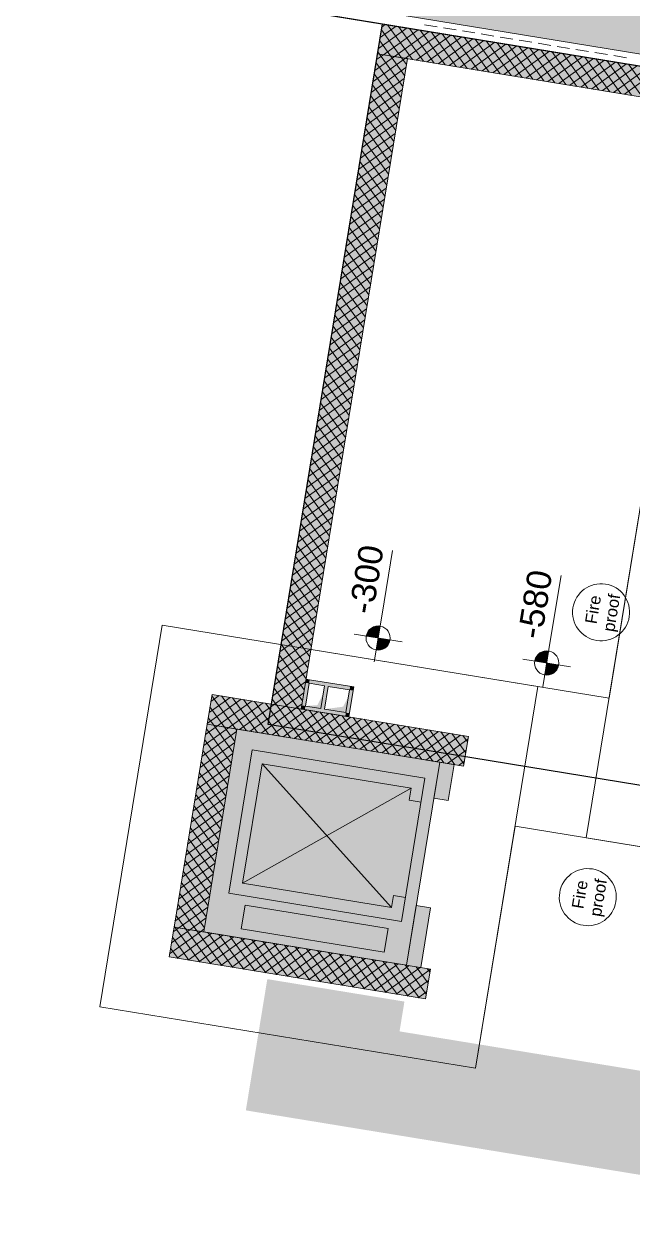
# Model space of a CAD drawing. Header units: metres. Extents: x 7511340 to 7511486, y 4692164 to 4692372.
# Drawn here: x 7511407.56 to 7511412.6, y 4692206.12 to 4692215.96 of the extents above; entities that cross this region are included whole.
import ezdxf

# ---------------------------------------------------------------- set-up
doc = ezdxf.new("R2010")
doc.units = ezdxf.units.M
for name, color, linetype in [('bodrumi', 5, 'Continuous'), ('e0', 4, 'Continuous'), ('PDF_Drawing & Figure', 5, 'Continuous')]:
    doc.layers.add(name, color=color, linetype=linetype)
for name, color, linetype, true_color in [('PDF_2D Drafting - General', 7, 'Continuous', 0x999999), ('PDF_A - Dimensionimi', 7, 'Continuous', 0x999999), ('PDF_A - Fill Zone', 7, 'Continuous', 0xcccccc), ('PDF_A - Muret', 7, 'Continuous', 0xaaaaaa), ('PDF_A - Ndertesa 1 - Kanalet e ventilimit', 7, 'Continuous', 0x7f7f7f), ('PDF_A - Shtyllat', 7, 'Continuous', 0x999999)]:
    doc.layers.add(name, color=color, linetype=linetype, true_color=true_color)
doc.layers.add('trapazani', color=211, linetype='Continuous', lineweight=13)
doc.layers.add('urbanizem', color=1, linetype='Continuous', lineweight=0)
doc.styles.add('PDF Arial', font='arial.ttf')

msp = doc.modelspace()

# ---------------------------------------------------------------- hatches: boundary and pattern name
at = {"layer": 'PDF_A - Dimensionimi', "transparency": 33554559}
for points in [[(7511410.4977, 4692210.8818), (7511410.399, 4692210.898), (7511410.4127, 4692210.9345), (7511410.4393, 4692210.9631), (7511410.4749, 4692210.9792), (7511410.5139, 4692210.9806)], [(7511410.4977, 4692210.8818), (7511410.5964, 4692210.8657), (7511410.5827, 4692210.8292), (7511410.5561, 4692210.8007), (7511410.5205, 4692210.7845), (7511410.4816, 4692210.7832)], [(7511411.8929, 4692210.6754), (7511411.7943, 4692210.6915), (7511411.808, 4692210.728), (7511411.8346, 4692210.7566), (7511411.87, 4692210.7728), (7511411.9091, 4692210.7741)], [(7511411.8929, 4692210.6754), (7511411.9917, 4692210.6592), (7511411.978, 4692210.6227), (7511411.9513, 4692210.5942), (7511411.9158, 4692210.578), (7511411.8768, 4692210.5767)]]:
    msp.add_hatch(color=256, dxfattribs=at).paths.add_polyline_path(points)
at = {"layer": 'PDF_A - Fill Zone', "true_color": 0xffffff, "transparency": 33554559}
for points in [[(7511399.7422, 4692217.826), (7511399.495, 4692217.8664), (7511399.7692, 4692219.5442), (7511427.2597, 4692215.0511), (7511426.9855, 4692213.3732)], [(7511409.4027, 4692206.9753), (7511409.5802, 4692208.0608), (7511410.7151, 4692207.8753), (7511410.6748, 4692207.6287), (7511414.5908, 4692206.9887), (7511414.6423, 4692206.9803), (7511414.5052, 4692206.1413)]]:
    msp.add_hatch(color=7, dxfattribs=at).paths.add_polyline_path(points)

# ---------------------------------------------------------------- linework, layer by layer
at = {"layer": 'bodrumi', "flags": 128}
msp.add_lwpolyline([(7511422.0334, 4692183.0742), (7511426.9694, 4692213.2745), (7511399.4788, 4692217.7676), (7511396.5659, 4692188.662, 0.396098), (7511397.8166, 4692187.0322)], format="xyb", close=True, dxfattribs=at)
msp.add_lwpolyline([(7511414.9654, 4692209.2883), (7511409.5866, 4692210.1677), (7511410.5334, 4692215.9609), (7511413.9877, 4692215.3963), (7511413.565, 4692212.8105), (7511415.4896, 4692212.4959), (7511414.9657, 4692209.2905)], dxfattribs=at)
at = {"layer": 'e0', "linetype": 'Continuous', "lineweight": 20, "elevation": 611.955, "flags": 128}
msp.add_lwpolyline([(7511412.409, 4692210.385), (7511412.9058, 4692213.4247), (7511416.0639, 4692212.9085), (7511415.3783, 4692208.7142), (7511411.6303, 4692209.3268), (7511411.3028, 4692207.3233), (7511408.1941, 4692207.8314), (7511408.7102, 4692210.9895)], close=True, dxfattribs=at)
at = {"layer": 'PDF_2D Drafting - General', "color": 8, "lineweight": 9, "true_color": 0x7f7f7f}
for points in [[(7511426.9694, 4692213.2745), (7511399.4788, 4692217.7676)], [(7511409.3291, 4692210.1285), (7511409.0548, 4692208.4507)], [(7511411.0069, 4692209.8543), (7511409.3291, 4692210.1285)], [(7511410.7327, 4692208.1764), (7511411.0069, 4692209.8543)], [(7511409.3958, 4692208.6736), (7511409.3635, 4692208.4763)], [(7511410.58, 4692208.4801), (7511409.3958, 4692208.6736)], [(7511409.3635, 4692208.4763), (7511410.5478, 4692208.2827)], [(7511410.5478, 4692208.2827), (7511410.58, 4692208.4801)], [(7511409.0548, 4692208.4507), (7511410.7327, 4692208.1764)]]:
    msp.add_lwpolyline(points, dxfattribs=at)
at = {"layer": 'PDF_2D Drafting - General', "lineweight": 5}
for points in [[(7511409.4542, 4692209.956), (7511409.2607, 4692208.7717)], [(7511410.8853, 4692209.7221), (7511409.4542, 4692209.956)], [(7511409.3754, 4692208.8543), (7511409.5367, 4692209.8412)], [(7511410.6091, 4692208.6526), (7511409.5367, 4692209.8412)], [(7511409.5367, 4692209.8412), (7511410.7704, 4692209.6395)], [(7511410.6917, 4692208.5378), (7511410.8853, 4692209.7221)], [(7511410.7704, 4692209.6395), (7511409.3754, 4692208.8543)], [(7511410.7704, 4692209.6395), (7511410.7543, 4692209.5409)], [(7511410.7543, 4692209.5409), (7511410.853, 4692209.5248)], [(7511409.2607, 4692208.7717), (7511410.6917, 4692208.5378)], [(7511410.6091, 4692208.6526), (7511409.3754, 4692208.8543)], [(7511410.6253, 4692208.7514), (7511410.6091, 4692208.6526)], [(7511410.6253, 4692208.7514), (7511410.724, 4692208.7352)]]:
    msp.add_lwpolyline(points, dxfattribs=at)
at = {"layer": 'PDF_2D Drafting - General', "color": 11, "lineweight": 5, "true_color": 0xfd8379}
for centre, major_axis, ratio in [((7511412.3428, 4692211.0951), (-0.2332, 0.0359), 0.999757), ((7511412.2328, 4692208.7388), (0.0382, 0.2329), 0.999824)]:
    msp.add_ellipse(centre, major_axis=major_axis, ratio=ratio, dxfattribs=at)
at = {"layer": 'PDF_2D Drafting - General', "color": 7, "true_color": 0xffffff, "transparency": 33554559}
msp.add_solid([(7511409.3291, 4692210.1285), (7511409.0548, 4692208.4507), (7511411.0069, 4692209.8543), (7511410.7327, 4692208.1764)], dxfattribs=at)
at = {"layer": 'PDF_2D Drafting - General', "color": 254, "true_color": 0xe6e6e6, "transparency": 33554559}
msp.add_solid([(7511410.58, 4692208.4801), (7511410.5478, 4692208.2827), (7511409.3958, 4692208.6736), (7511409.3635, 4692208.4763)], dxfattribs=at)
at = {"layer": 'PDF_A - Dimensionimi', "lineweight": 5}
for points in [[(7511410.53, 4692211.0793), (7511410.616, 4692211.6057)], [(7511411.9252, 4692210.8727), (7511412.0112, 4692211.3993)], [(7511410.4655, 4692210.6845), (7511410.53, 4692211.0793)], [(7511410.6951, 4692210.8496), (7511410.3003, 4692210.9141)], [(7511411.8607, 4692210.478), (7511411.9252, 4692210.8727)], [(7511412.0903, 4692210.6431), (7511411.6956, 4692210.7076)]]:
    msp.add_lwpolyline(points, dxfattribs=at)
for centre in [(7511410.4977, 4692210.8818), (7511411.8929, 4692210.6754)]:
    msp.add_circle(centre, 0.1, dxfattribs=at)
at = {"layer": 'PDF_A - Fill Zone', "color": 253, "true_color": 0xb5b5b5, "transparency": 33554559}
for points in [[(7511410.0457, 4692210.4269), (7511410.0248, 4692210.2986), (7511409.9952, 4692210.327), (7511409.8964, 4692210.3196)], [(7511410.2545, 4692210.4029), (7511410.232, 4692210.2647), (7511410.2073, 4692210.3141), (7511410.0543, 4692210.2937)]]:
    msp.add_solid(points, dxfattribs=at)
at = {"layer": 'PDF_A - Muret', "color": 8, "lineweight": 18, "true_color": 0x7f7f7f}
for points in [[(7511411.0069, 4692209.8543), (7511410.9585, 4692209.5582)], [(7511411.1254, 4692209.8348), (7511411.0069, 4692209.8543)], [(7511411.0769, 4692209.5388), (7511411.1254, 4692209.8348)], [(7511410.9585, 4692209.5582), (7511411.0769, 4692209.5388)], [(7511410.8133, 4692208.6699), (7511410.7327, 4692208.1764)], [(7511410.9317, 4692208.6505), (7511410.8133, 4692208.6699)], [(7511410.8511, 4692208.1571), (7511410.9317, 4692208.6505)]]:
    msp.add_lwpolyline(points, dxfattribs=at)
at = {"layer": 'PDF_A - Muret', "color": 254, "true_color": 0xcccccc, "transparency": 33554559}
for points in [[(7511411.0069, 4692209.8543), (7511411.1254, 4692209.8348), (7511410.9585, 4692209.5582), (7511411.0769, 4692209.5388)], [(7511410.7327, 4692208.1764), (7511410.8133, 4692208.6699), (7511410.8511, 4692208.1571), (7511410.9317, 4692208.6505)]]:
    msp.add_solid(points, dxfattribs=at)
at = {"layer": 'PDF_A - Ndertesa 1 - Kanalet e ventilimit', "lineweight": 18}
for points in [[(7511409.901, 4692210.5417), (7511409.9307, 4692210.5369)], [(7511409.8952, 4692210.3197), (7511409.9258, 4692210.5073)], [(7511409.9258, 4692210.5073), (7511410.0541, 4692210.4863)], [(7511410.2959, 4692210.4772), (7511409.9307, 4692210.5369)], [(7511410.0541, 4692210.4863), (7511410.0234, 4692210.2988)], [(7511410.0531, 4692210.2939), (7511410.0837, 4692210.4815)], [(7511410.0837, 4692210.4815), (7511410.2614, 4692210.4524)], [(7511410.2614, 4692210.4524), (7511410.2307, 4692210.2649)], [(7511410.2555, 4692210.2304), (7511410.291, 4692210.4476)], [(7511410.2959, 4692210.4772), (7511410.291, 4692210.4476)], [(7511409.8607, 4692210.295), (7511409.8903, 4692210.2901)], [(7511409.8903, 4692210.2901), (7511410.2259, 4692210.2353)], [(7511410.0234, 4692210.2988), (7511409.8952, 4692210.3197)], [(7511410.2307, 4692210.2649), (7511410.0531, 4692210.2939)], [(7511410.2555, 4692210.2304), (7511410.2259, 4692210.2353)]]:
    msp.add_lwpolyline(points, dxfattribs=at)
at = {"layer": 'PDF_A - Ndertesa 1 - Kanalet e ventilimit', "color": 254, "true_color": 0xcccccc, "transparency": 33554559}
for points in [[(7511409.8962, 4692210.5121), (7511409.901, 4692210.5417), (7511409.9258, 4692210.5073)], [(7511409.9258, 4692210.5073), (7511409.901, 4692210.5417), (7511409.9307, 4692210.5369)], [(7511409.8962, 4692210.5121), (7511409.9258, 4692210.5073), (7511409.8656, 4692210.3246), (7511409.8952, 4692210.3197)], [(7511410.2662, 4692210.4821), (7511410.2614, 4692210.4524), (7511409.9307, 4692210.5369), (7511409.9258, 4692210.5073)], [(7511410.0531, 4692210.2939), (7511410.0234, 4692210.2988), (7511410.0837, 4692210.4815), (7511410.0541, 4692210.4863)], [(7511410.2604, 4692210.2601), (7511410.2307, 4692210.2649), (7511410.291, 4692210.4476), (7511410.2614, 4692210.4524)], [(7511410.2662, 4692210.4821), (7511410.2959, 4692210.4772), (7511410.2614, 4692210.4524)], [(7511410.2614, 4692210.4524), (7511410.2959, 4692210.4772), (7511410.291, 4692210.4476)], [(7511409.8607, 4692210.295), (7511409.8656, 4692210.3246), (7511409.8952, 4692210.3197)], [(7511409.8903, 4692210.2901), (7511409.8607, 4692210.295), (7511409.8952, 4692210.3197)], [(7511409.8903, 4692210.2901), (7511409.8952, 4692210.3197), (7511410.2259, 4692210.2353), (7511410.2307, 4692210.2649)], [(7511410.2307, 4692210.2649), (7511410.2555, 4692210.2304), (7511410.2259, 4692210.2353)], [(7511410.2307, 4692210.2649), (7511410.2604, 4692210.2601), (7511410.2555, 4692210.2304)]]:
    msp.add_solid(points, dxfattribs=at)
at = {"layer": 'PDF_A - Shtyllat', "color": 8, "lineweight": 18, "true_color": 0x7f7f7f}
for points in [[(7511410.5334, 4692215.9609), (7511410.4931, 4692215.7142)], [(7511413.9877, 4692215.3963), (7511410.5334, 4692215.9609)], [(7511410.4931, 4692215.7142), (7511409.614, 4692210.3353)], [(7511409.8607, 4692210.295), (7511410.7398, 4692215.6739)], [(7511410.7398, 4692215.6739), (7511410.4931, 4692215.7142)], [(7511410.4931, 4692215.7142), (7511413.9473, 4692215.1496)], [(7511409.0823, 4692210.1688), (7511409.1226, 4692210.4156)], [(7511409.1226, 4692210.4156), (7511411.2446, 4692210.0687)], [(7511409.614, 4692210.3353), (7511409.8607, 4692210.295)], [(7511408.8081, 4692208.491), (7511409.0824, 4692210.1688)], [(7511411.2043, 4692209.822), (7511409.0823, 4692210.1688)], [(7511409.0824, 4692210.1688), (7511409.3291, 4692210.1285)], [(7511409.3291, 4692210.1285), (7511409.0548, 4692208.4507)], [(7511411.2446, 4692210.0687), (7511411.2043, 4692209.822)], [(7511408.7678, 4692208.2443), (7511408.8081, 4692208.491)], [(7511408.8081, 4692208.491), (7511410.93, 4692208.1442)], [(7511409.0548, 4692208.4507), (7511408.8081, 4692208.491)], [(7511410.8897, 4692207.8974), (7511408.7678, 4692208.2443)], [(7511410.93, 4692208.1442), (7511410.8897, 4692207.8974)]]:
    msp.add_lwpolyline(points, dxfattribs=at)
at = {"layer": 'PDF_A - Shtyllat', "lineweight": 5}
for points in [[(7511410.5561, 4692215.9571), (7511410.5297, 4692215.9382)], [(7511410.7375, 4692215.9275), (7511410.5, 4692215.7567)], [(7511410.6467, 4692215.9423), (7511410.5149, 4692215.8475)], [(7511410.6902, 4692215.6819), (7511410.5253, 4692215.9113)], [(7511410.8283, 4692215.9127), (7511410.5412, 4692215.7063)], [(7511410.781, 4692215.6671), (7511410.5745, 4692215.9541)], [(7511410.9189, 4692215.8978), (7511410.6319, 4692215.6915)], [(7511410.8718, 4692215.6523), (7511410.6653, 4692215.9393)], [(7511411.0097, 4692215.883), (7511410.7226, 4692215.6767)], [(7511410.9624, 4692215.6375), (7511410.7561, 4692215.9245)], [(7511411.1004, 4692215.8682), (7511410.8134, 4692215.6618)], [(7511411.0532, 4692215.6226), (7511410.8467, 4692215.9096)], [(7511411.1439, 4692215.6078), (7511410.9375, 4692215.8948)], [(7511411.2346, 4692215.593), (7511411.0282, 4692215.88)], [(7511411.3254, 4692215.5781), (7511411.1189, 4692215.8652)], [(7511410.5996, 4692215.6968), (7511410.5105, 4692215.8207)], [(7511411.1911, 4692215.8534), (7511410.904, 4692215.647)], [(7511411.2819, 4692215.8385), (7511410.9948, 4692215.6322)], [(7511411.3725, 4692215.8237), (7511411.0855, 4692215.6173)], [(7511411.4633, 4692215.8089), (7511411.1762, 4692215.6025)], [(7511411.416, 4692215.5633), (7511411.2097, 4692215.8503)], [(7511411.5541, 4692215.794), (7511411.267, 4692215.5877)], [(7511411.5068, 4692215.5485), (7511411.3003, 4692215.8355)], [(7511411.6447, 4692215.7792), (7511411.3577, 4692215.5728)], [(7511411.5976, 4692215.5336), (7511411.3911, 4692215.8207)], [(7511411.7355, 4692215.7644), (7511411.4484, 4692215.558)], [(7511411.6882, 4692215.5188), (7511411.4819, 4692215.8058)], [(7511411.779, 4692215.504), (7511411.5725, 4692215.791)], [(7511411.8696, 4692215.4892), (7511411.6633, 4692215.7762)], [(7511411.9604, 4692215.4743), (7511411.7539, 4692215.7614)], [(7511410.7226, 4692215.6767), (7511410.4555, 4692215.4846)], [(7511410.6319, 4692215.6915), (7511410.4704, 4692215.5753)], [(7511410.5412, 4692215.7063), (7511410.4852, 4692215.6661)], [(7511410.5088, 4692215.7116), (7511410.4956, 4692215.7299)], [(7511410.702, 4692215.4429), (7511410.5088, 4692215.7116)], [(7511410.7168, 4692215.5336), (7511410.5996, 4692215.6968)], [(7511410.7317, 4692215.6243), (7511410.6902, 4692215.6819)], [(7511411.8261, 4692215.7496), (7511411.5391, 4692215.5432)], [(7511411.9169, 4692215.7347), (7511411.6298, 4692215.5284)], [(7511412.0077, 4692215.7199), (7511411.7206, 4692215.5135)], [(7511412.0983, 4692215.7051), (7511411.8113, 4692215.4987)], [(7511412.0512, 4692215.4595), (7511411.8447, 4692215.7465)], [(7511412.1891, 4692215.6902), (7511411.902, 4692215.4839)], [(7511412.1418, 4692215.4447), (7511411.9355, 4692215.7317)], [(7511412.2798, 4692215.6754), (7511411.9928, 4692215.4691)], [(7511412.2326, 4692215.4299), (7511412.0261, 4692215.7169)], [(7511412.3705, 4692215.6606), (7511412.0835, 4692215.4542)], [(7511412.3233, 4692215.415), (7511412.1169, 4692215.702)], [(7511412.414, 4692215.4002), (7511412.2076, 4692215.6872)], [(7511412.5048, 4692215.3854), (7511412.2983, 4692215.6724)], [(7511410.7277, 4692215.6003), (7511410.4407, 4692215.3939)], [(7511410.6872, 4692215.3522), (7511410.4808, 4692215.6393)], [(7511412.4613, 4692215.6458), (7511412.1742, 4692215.4394)], [(7511412.5519, 4692215.6309), (7511412.2649, 4692215.4246)], [(7511412.6427, 4692215.6161), (7511412.3556, 4692215.4098)], [(7511412.5954, 4692215.3706), (7511412.3891, 4692215.6576)], [(7511412.7334, 4692215.6013), (7511412.4464, 4692215.3949)], [(7511412.6862, 4692215.3557), (7511412.4797, 4692215.6427)], [(7511412.8241, 4692215.5864), (7511412.5371, 4692215.3801)], [(7511412.777, 4692215.3409), (7511412.5705, 4692215.6279)], [(7511410.7129, 4692215.5096), (7511410.4259, 4692215.3031)], [(7511410.6723, 4692215.2614), (7511410.466, 4692215.5485)], [(7511410.6981, 4692215.4188), (7511410.4111, 4692215.2125)], [(7511410.6427, 4692215.08), (7511410.4363, 4692215.3671)], [(7511410.6575, 4692215.1707), (7511410.4512, 4692215.4577)], [(7511410.6833, 4692215.3282), (7511410.3962, 4692215.1217)], [(7511410.6279, 4692214.9892), (7511410.4215, 4692215.2763)], [(7511410.6684, 4692215.2374), (7511410.3814, 4692215.0309)], [(7511410.613, 4692214.8986), (7511410.4067, 4692215.1856)], [(7511410.6536, 4692215.1466), (7511410.3666, 4692214.9403)], [(7511410.5982, 4692214.8078), (7511410.3919, 4692215.0949)], [(7511410.6388, 4692215.056), (7511410.3518, 4692214.8495)], [(7511410.5834, 4692214.7171), (7511410.377, 4692215.0041)], [(7511410.6091, 4692214.8745), (7511410.3221, 4692214.6681)], [(7511410.6239, 4692214.9652), (7511410.3369, 4692214.7589)], [(7511410.5686, 4692214.6264), (7511410.3622, 4692214.9135)], [(7511410.5943, 4692214.7838), (7511410.3073, 4692214.5773)], [(7511410.5538, 4692214.5356), (7511410.3474, 4692214.8227)], [(7511410.5794, 4692214.693), (7511410.2924, 4692214.4867)], [(7511410.539, 4692214.4449), (7511410.3325, 4692214.7319)], [(7511410.5647, 4692214.6024), (7511410.2776, 4692214.3959)], [(7511410.5242, 4692214.3542), (7511410.3177, 4692214.6413)], [(7511410.5499, 4692214.5116), (7511410.2628, 4692214.3052)], [(7511410.5093, 4692214.2634), (7511410.3029, 4692214.5505)], [(7511410.5351, 4692214.4208), (7511410.248, 4692214.2145)], [(7511410.4945, 4692214.1728), (7511410.288, 4692214.4598)], [(7511410.5202, 4692214.3302), (7511410.2331, 4692214.1237)], [(7511410.4797, 4692214.082), (7511410.2732, 4692214.3691)], [(7511410.5054, 4692214.2394), (7511410.2183, 4692214.0331)], [(7511410.45, 4692213.9006), (7511410.2436, 4692214.1876)], [(7511410.4648, 4692213.9912), (7511410.2584, 4692214.2783)], [(7511410.4906, 4692214.1487), (7511410.2035, 4692213.9423)], [(7511410.4352, 4692213.8098), (7511410.2287, 4692214.0969)], [(7511410.4757, 4692214.058), (7511410.1887, 4692213.8516)], [(7511410.4204, 4692213.7191), (7511410.2139, 4692214.0062)], [(7511410.4609, 4692213.9672), (7511410.1738, 4692213.7609)], [(7511410.4055, 4692213.6284), (7511410.1991, 4692213.9155)], [(7511410.4461, 4692213.8766), (7511410.159, 4692213.6701)], [(7511410.3907, 4692213.5376), (7511410.1843, 4692213.8247)], [(7511410.4164, 4692213.6951), (7511410.1293, 4692213.4887)], [(7511410.4313, 4692213.7858), (7511410.1442, 4692213.5795)], [(7511410.3759, 4692213.447), (7511410.1694, 4692213.734)], [(7511410.4016, 4692213.6044), (7511410.1145, 4692213.3979)], [(7511410.361, 4692213.3562), (7511410.1546, 4692213.6433)], [(7511410.3868, 4692213.5136), (7511410.0997, 4692213.3073)], [(7511410.3462, 4692213.2654), (7511410.1398, 4692213.5525)], [(7511410.372, 4692213.423), (7511410.0848, 4692213.2165)], [(7511410.3314, 4692213.1748), (7511410.1249, 4692213.4618)], [(7511410.3571, 4692213.3322), (7511410.07, 4692213.1259)], [(7511410.3166, 4692213.084), (7511410.1101, 4692213.3711)], [(7511410.3423, 4692213.2415), (7511410.0552, 4692213.0351)], [(7511410.3017, 4692212.9933), (7511410.0953, 4692213.2804)], [(7511410.3275, 4692213.1508), (7511410.0404, 4692212.9443)], [(7511410.2869, 4692212.9026), (7511410.0805, 4692213.1896)], [(7511410.3126, 4692213.06), (7511410.0255, 4692212.8537)], [(7511410.2573, 4692212.7212), (7511410.0508, 4692213.0082)], [(7511410.2721, 4692212.8118), (7511410.0656, 4692213.0989)], [(7511410.2978, 4692212.9694), (7511410.0107, 4692212.7629)], [(7511410.2424, 4692212.6304), (7511410.036, 4692212.9175)], [(7511410.283, 4692212.8786), (7511409.9959, 4692212.6722)], [(7511410.2276, 4692212.5397), (7511410.0211, 4692212.8268)], [(7511410.2682, 4692212.7879), (7511409.9811, 4692212.5815)], [(7511410.2128, 4692212.449), (7511410.0063, 4692212.736)], [(7511410.2533, 4692212.6972), (7511409.9662, 4692212.4907)], [(7511410.1979, 4692212.3582), (7511409.9915, 4692212.6453)], [(7511410.2237, 4692212.5157), (7511409.9366, 4692212.3093)], [(7511410.2385, 4692212.6064), (7511409.9514, 4692212.4001)], [(7511410.1831, 4692212.2675), (7511409.9767, 4692212.5546)], [(7511410.2088, 4692212.425), (7511409.9218, 4692212.2186)], [(7511410.1683, 4692212.1768), (7511409.9618, 4692212.4638)], [(7511410.194, 4692212.3343), (7511409.9069, 4692212.1279)], [(7511410.1534, 4692212.0861), (7511409.947, 4692212.3732)], [(7511410.1792, 4692212.2436), (7511409.8921, 4692212.0371)], [(7511410.1386, 4692211.9953), (7511409.9322, 4692212.2824)], [(7511410.1644, 4692212.1528), (7511409.8773, 4692211.9465)], [(7511410.1238, 4692211.9046), (7511409.9173, 4692212.1916)], [(7511410.1495, 4692212.0621), (7511409.8624, 4692211.8557)], [(7511410.109, 4692211.8139), (7511409.9025, 4692212.101)], [(7511410.1347, 4692211.9714), (7511409.8476, 4692211.765)], [(7511410.0793, 4692211.6324), (7511409.8729, 4692211.9195)], [(7511410.0941, 4692211.7232), (7511409.8877, 4692212.0102)], [(7511410.1199, 4692211.8807), (7511409.8328, 4692211.6743)], [(7511410.0645, 4692211.5417), (7511409.858, 4692211.8288)], [(7511410.1051, 4692211.79), (7511409.8179, 4692211.5835)], [(7511410.0497, 4692211.451), (7511409.8432, 4692211.738)], [(7511410.0902, 4692211.6992), (7511409.8031, 4692211.4929)], [(7511410.0348, 4692211.3603), (7511409.8284, 4692211.6474)], [(7511410.0754, 4692211.6085), (7511409.7883, 4692211.4021)], [(7511410.02, 4692211.2695), (7511409.8135, 4692211.5566)], [(7511410.0457, 4692211.4271), (7511409.7587, 4692211.2207)], [(7511410.0606, 4692211.5178), (7511409.7736, 4692211.3114)], [(7511410.0052, 4692211.1788), (7511409.7987, 4692211.4658)], [(7511410.0309, 4692211.3364), (7511409.7439, 4692211.1299)], [(7511409.9903, 4692211.0881), (7511409.7839, 4692211.3752)], [(7511410.0161, 4692211.2456), (7511409.7291, 4692211.0392)], [(7511409.9755, 4692210.9973), (7511409.7692, 4692211.2844)], [(7511410.0013, 4692211.1549), (7511409.7142, 4692210.9485)], [(7511409.9607, 4692210.9066), (7511409.7543, 4692211.1936)], [(7511409.9864, 4692211.0642), (7511409.6994, 4692210.8578)], [(7511409.9459, 4692210.8159), (7511409.7395, 4692211.103)], [(7511409.9716, 4692210.9735), (7511409.6846, 4692210.767)], [(7511409.931, 4692210.7252), (7511409.7247, 4692211.0122)], [(7511409.9568, 4692210.8827), (7511409.6698, 4692210.6763)], [(7511409.9162, 4692210.6345), (7511409.7099, 4692210.9216)], [(7511409.9419, 4692210.792), (7511409.6549, 4692210.5856)], [(7511409.8865, 4692210.453), (7511409.6802, 4692210.74)], [(7511409.9014, 4692210.5437), (7511409.695, 4692210.8308)], [(7511409.9271, 4692210.7013), (7511409.6401, 4692210.4949)], [(7511409.8717, 4692210.3623), (7511409.6654, 4692210.6494)], [(7511409.9123, 4692210.6106), (7511409.6253, 4692210.4042)], [(7511409.8373, 4692210.2988), (7511409.6505, 4692210.5586)], [(7511409.7466, 4692210.3136), (7511409.6357, 4692210.4679)], [(7511409.8975, 4692210.5198), (7511409.6359, 4692210.3317)], [(7511409.3637, 4692210.3762), (7511409.0832, 4692210.1745)], [(7511409.2729, 4692210.391), (7511409.0981, 4692210.2653)], [(7511409.1822, 4692210.4059), (7511409.1129, 4692210.3561)], [(7511409.318, 4692210.1303), (7511409.1208, 4692210.4044)], [(7511409.4544, 4692210.3614), (7511409.1673, 4692210.1549)], [(7511409.4087, 4692210.1155), (7511409.2023, 4692210.4026)], [(7511409.5451, 4692210.3465), (7511409.258, 4692210.1401)], [(7511409.4994, 4692210.1006), (7511409.293, 4692210.3878)], [(7511409.5901, 4692210.0858), (7511409.3838, 4692210.3729)], [(7511409.6809, 4692210.071), (7511409.4744, 4692210.3581)], [(7511409.7716, 4692210.0562), (7511409.5652, 4692210.3433)], [(7511409.6558, 4692210.3284), (7511409.6209, 4692210.3772)], [(7511409.8826, 4692210.4291), (7511409.7266, 4692210.3169)], [(7511409.2273, 4692210.1451), (7511409.106, 4692210.3138)], [(7511409.6358, 4692210.3317), (7511409.3488, 4692210.1253)], [(7511409.7265, 4692210.3169), (7511409.4394, 4692210.1105)], [(7511409.8173, 4692210.3021), (7511409.5302, 4692210.0956)], [(7511409.908, 4692210.2872), (7511409.621, 4692210.0808)], [(7511409.8623, 4692210.0413), (7511409.6559, 4692210.3284)], [(7511409.9987, 4692210.2724), (7511409.7116, 4692210.066)], [(7511409.953, 4692210.0265), (7511409.7466, 4692210.3136)], [(7511410.0894, 4692210.2576), (7511409.8024, 4692210.0511)], [(7511409.8678, 4692210.3384), (7511409.8173, 4692210.3021)], [(7511410.0438, 4692210.0117), (7511409.8374, 4692210.2988)], [(7511410.1345, 4692209.9969), (7511409.9281, 4692210.2839)], [(7511410.2252, 4692209.982), (7511410.0188, 4692210.2691)], [(7511410.316, 4692209.9672), (7511410.1095, 4692210.2543)], [(7511409.1673, 4692210.1549), (7511409.0685, 4692210.0839)], [(7511409.1365, 4692210.16), (7511409.0912, 4692210.223)], [(7511409.2976, 4692209.9359), (7511409.1365, 4692210.16)], [(7511410.1801, 4692210.2428), (7511409.893, 4692210.0363)], [(7511410.2709, 4692210.2279), (7511409.9838, 4692210.0215)], [(7511410.3616, 4692210.2131), (7511410.0746, 4692210.0066)], [(7511410.4523, 4692210.1983), (7511410.1652, 4692209.9918)], [(7511410.4067, 4692209.9524), (7511410.2003, 4692210.2395)], [(7511410.543, 4692210.1834), (7511410.256, 4692209.977)], [(7511410.4974, 4692209.9375), (7511410.291, 4692210.2246)], [(7511410.6337, 4692210.1685), (7511410.3466, 4692209.9622)], [(7511410.5881, 4692209.9227), (7511410.3817, 4692210.2098)], [(7511410.7245, 4692210.1537), (7511410.4374, 4692209.9473)], [(7511410.6788, 4692209.9079), (7511410.4724, 4692210.195)], [(7511410.7696, 4692209.893), (7511410.5632, 4692210.1802)], [(7511410.8603, 4692209.8782), (7511410.6539, 4692210.1652)], [(7511410.951, 4692209.8634), (7511410.7446, 4692210.1504)], [(7511409.3259, 4692210.1089), (7511409.0389, 4692209.9024)], [(7511409.258, 4692210.1401), (7511409.0537, 4692209.9932)], [(7511409.2828, 4692209.8451), (7511409.0764, 4692210.1322)], [(7511409.3124, 4692210.0267), (7511409.2273, 4692210.1451)], [(7511409.3273, 4692210.1173), (7511409.318, 4692210.1303)], [(7511410.8152, 4692210.1389), (7511410.5282, 4692209.9325)], [(7511410.9059, 4692210.124), (7511410.6188, 4692209.9177)], [(7511410.9966, 4692210.1092), (7511410.7096, 4692209.9029)], [(7511411.0873, 4692210.0944), (7511410.8003, 4692209.888)], [(7511411.0418, 4692209.8486), (7511410.8353, 4692210.1356)], [(7511411.1781, 4692210.0796), (7511410.891, 4692209.8732)], [(7511411.1324, 4692209.8337), (7511410.9261, 4692210.1207)], [(7511411.2074, 4692209.8409), (7511411.0167, 4692210.1059)], [(7511411.2222, 4692209.9316), (7511411.1075, 4692210.0911)], [(7511411.237, 4692210.0224), (7511411.1983, 4692210.0763)], [(7511409.311, 4692210.0181), (7511409.024, 4692209.8117)], [(7511409.2531, 4692209.6637), (7511409.0468, 4692209.9508)], [(7511409.2679, 4692209.7545), (7511409.0616, 4692210.0415)], [(7511411.2406, 4692210.0445), (7511410.9818, 4692209.8584)], [(7511411.2258, 4692209.9537), (7511411.0724, 4692209.8436)], [(7511409.2962, 4692209.9274), (7511409.0092, 4692209.721)], [(7511409.2383, 4692209.5731), (7511409.0319, 4692209.8601)], [(7511411.211, 4692209.8631), (7511411.1632, 4692209.8287)], [(7511409.2814, 4692209.8367), (7511408.9944, 4692209.6303)], [(7511409.2235, 4692209.4823), (7511409.0171, 4692209.7694)], [(7511409.2517, 4692209.6553), (7511408.9647, 4692209.4488)], [(7511409.2666, 4692209.746), (7511408.9795, 4692209.5395)], [(7511409.2086, 4692209.3916), (7511409.0023, 4692209.6786)], [(7511409.2369, 4692209.5645), (7511408.9499, 4692209.3581)], [(7511409.1938, 4692209.3009), (7511408.9875, 4692209.5879)], [(7511409.2221, 4692209.4738), (7511408.9351, 4692209.2674)], [(7511409.179, 4692209.2101), (7511408.9726, 4692209.4972)], [(7511409.2072, 4692209.3831), (7511408.9202, 4692209.1766)], [(7511409.1642, 4692209.1195), (7511408.9578, 4692209.4065)], [(7511409.1924, 4692209.2923), (7511408.9054, 4692209.0859)], [(7511409.1493, 4692209.0287), (7511408.943, 4692209.3158)], [(7511409.1776, 4692209.2016), (7511408.8905, 4692208.9952)], [(7511409.1345, 4692208.938), (7511408.9281, 4692209.225)], [(7511409.1628, 4692209.1109), (7511408.8757, 4692208.9045)], [(7511409.1197, 4692208.8473), (7511408.9133, 4692209.1343)], [(7511409.1479, 4692209.0202), (7511408.8608, 4692208.8137)], [(7511409.1048, 4692208.7565), (7511408.8985, 4692209.0436)], [(7511409.1331, 4692208.9294), (7511408.846, 4692208.7231)], [(7511409.09, 4692208.6658), (7511408.8836, 4692208.9529)], [(7511409.1183, 4692208.8387), (7511408.8312, 4692208.6323)], [(7511409.0604, 4692208.4844), (7511408.8539, 4692208.7714)], [(7511409.0752, 4692208.5751), (7511408.8687, 4692208.8622)], [(7511409.1034, 4692208.748), (7511408.8163, 4692208.5415)], [(7511408.9978, 4692208.46), (7511408.8391, 4692208.6808)], [(7511408.9071, 4692208.4748), (7511408.8243, 4692208.59)], [(7511409.0886, 4692208.6572), (7511408.8483, 4692208.4844)], [(7511408.8483, 4692208.4844), (7511408.8015, 4692208.4509)], [(7511408.8163, 4692208.4897), (7511408.8094, 4692208.4993)], [(7511409.0228, 4692208.2026), (7511408.8163, 4692208.4897)], [(7511409.1135, 4692208.1878), (7511408.9071, 4692208.4748)], [(7511409.0738, 4692208.5666), (7511408.9391, 4692208.4696)], [(7511409.059, 4692208.4758), (7511409.0297, 4692208.4548)], [(7511409.0297, 4692208.4548), (7511408.7718, 4692208.2694)], [(7511408.9391, 4692208.4696), (7511408.7867, 4692208.3601)], [(7511408.932, 4692208.2175), (7511408.7946, 4692208.4086)], [(7511409.1205, 4692208.4399), (7511408.8334, 4692208.2336)], [(7511409.2111, 4692208.4251), (7511408.9241, 4692208.2188)], [(7511409.2042, 4692208.173), (7511408.9978, 4692208.46)], [(7511409.3019, 4692208.4103), (7511409.0149, 4692208.2039)], [(7511409.295, 4692208.1582), (7511409.0885, 4692208.4452)], [(7511409.3927, 4692208.3955), (7511409.1056, 4692208.1891)], [(7511409.3856, 4692208.1433), (7511409.1793, 4692208.4303)], [(7511409.4833, 4692208.3806), (7511409.1963, 4692208.1743)], [(7511409.4764, 4692208.1285), (7511409.2699, 4692208.4155)], [(7511409.5671, 4692208.1137), (7511409.3607, 4692208.4007)], [(7511409.6578, 4692208.0988), (7511409.4515, 4692208.3858)], [(7511408.8414, 4692208.2323), (7511408.7798, 4692208.3178)], [(7511409.5741, 4692208.3658), (7511409.287, 4692208.1595)], [(7511409.6648, 4692208.351), (7511409.3778, 4692208.1446)], [(7511409.7555, 4692208.3362), (7511409.4685, 4692208.1298)], [(7511409.7486, 4692208.084), (7511409.5421, 4692208.371)], [(7511409.8463, 4692208.3213), (7511409.5592, 4692208.115)], [(7511409.8393, 4692208.0692), (7511409.6329, 4692208.3562)], [(7511409.9369, 4692208.3065), (7511409.6499, 4692208.1001)], [(7511409.93, 4692208.0544), (7511409.7236, 4692208.3414)], [(7511410.0277, 4692208.2917), (7511409.7406, 4692208.0853)], [(7511410.0208, 4692208.0395), (7511409.8143, 4692208.3265)], [(7511410.1185, 4692208.2768), (7511409.8314, 4692208.0705)], [(7511410.1115, 4692208.0247), (7511409.9051, 4692208.3117)], [(7511410.2022, 4692208.0099), (7511409.9958, 4692208.2969)], [(7511410.2929, 4692207.995), (7511410.0865, 4692208.2821)], [(7511410.2091, 4692208.262), (7511409.9221, 4692208.0557)], [(7511410.2999, 4692208.2472), (7511410.0128, 4692208.0408)], [(7511410.3905, 4692208.2324), (7511410.1035, 4692208.026)], [(7511410.3836, 4692207.9802), (7511410.1772, 4692208.2672)], [(7511410.4813, 4692208.2175), (7511410.1942, 4692208.0112)], [(7511410.4744, 4692207.9654), (7511410.2679, 4692208.2524)], [(7511410.5721, 4692208.2027), (7511410.285, 4692207.9963)], [(7511410.5651, 4692207.9506), (7511410.3587, 4692208.2376)], [(7511410.6627, 4692208.1879), (7511410.3757, 4692207.9815)], [(7511410.6558, 4692207.9357), (7511410.4494, 4692208.2227)], [(7511410.7465, 4692207.9209), (7511410.5401, 4692208.2079)], [(7511410.8373, 4692207.906), (7511410.6309, 4692208.1931)], [(7511410.896, 4692207.9358), (7511410.7216, 4692208.1782)], [(7511410.7535, 4692208.173), (7511410.4664, 4692207.9667)], [(7511410.8442, 4692208.1582), (7511410.5572, 4692207.9519)], [(7511410.9292, 4692208.1393), (7511410.6478, 4692207.937)], [(7511410.9108, 4692208.0264), (7511410.8123, 4692208.1634)], [(7511410.9256, 4692208.1172), (7511410.903, 4692208.1486)], [(7511410.9144, 4692208.0485), (7511410.7386, 4692207.9222)], [(7511410.8996, 4692207.9579), (7511410.8293, 4692207.9073)]]:
    msp.add_lwpolyline(points, dxfattribs=at)
at = {"layer": 'PDF_A - Shtyllat', "color": 253, "true_color": 0xaaaaaa, "transparency": 33554559}
for points in [[(7511413.9473, 4692215.1496), (7511410.4931, 4692215.7142), (7511413.9877, 4692215.3963), (7511410.5334, 4692215.9609)], [(7511410.7398, 4692215.6739), (7511409.8607, 4692210.295), (7511410.4931, 4692215.7142), (7511409.614, 4692210.3353)], [(7511409.0823, 4692210.1688), (7511409.1226, 4692210.4156), (7511411.2043, 4692209.822), (7511411.2446, 4692210.0687)], [(7511409.0824, 4692210.1688), (7511409.3291, 4692210.1285), (7511408.8081, 4692208.491), (7511409.0548, 4692208.4507)], [(7511408.7678, 4692208.2443), (7511408.8081, 4692208.491), (7511410.8897, 4692207.8974), (7511410.93, 4692208.1442)]]:
    msp.add_solid(points, dxfattribs=at)
at = {"layer": 'PDF_Drawing & Figure', "lineweight": 18}
for points in [[(7511410.9857, 4692215.9377), (7511410.8812, 4692215.9547)], [(7511411.1424, 4692215.9121), (7511411.0379, 4692215.9291)], [(7511411.299, 4692215.8864), (7511411.1946, 4692215.9035)], [(7511411.4557, 4692215.8608), (7511411.3513, 4692215.8779)], [(7511411.6124, 4692215.8352), (7511411.5079, 4692215.8523)], [(7511411.7691, 4692215.8096), (7511411.6646, 4692215.8267)], [(7511411.9257, 4692215.784), (7511411.8213, 4692215.8011)], [(7511412.0824, 4692215.7584), (7511411.978, 4692215.7755)], [(7511412.2391, 4692215.7328), (7511412.1346, 4692215.7499)], [(7511412.3957, 4692215.7072), (7511412.2913, 4692215.7243)], [(7511412.5524, 4692215.6816), (7511412.448, 4692215.6987)]]:
    msp.add_lwpolyline(points, dxfattribs=at)
at = {"layer": 'PDF_Drawing & Figure', "color": 253, "lineweight": 5, "true_color": 0x999999}
for points in [[(7511409.4542, 4692209.956), (7511409.2607, 4692208.7717)], [(7511410.8853, 4692209.7221), (7511409.4542, 4692209.956)], [(7511409.3754, 4692208.8543), (7511409.5367, 4692209.8412)], [(7511410.6091, 4692208.6526), (7511409.5367, 4692209.8412)], [(7511409.5367, 4692209.8412), (7511410.7704, 4692209.6395)], [(7511410.6917, 4692208.5378), (7511410.8853, 4692209.7221)], [(7511410.7704, 4692209.6395), (7511409.3754, 4692208.8543)], [(7511410.7704, 4692209.6395), (7511410.7543, 4692209.5409)], [(7511410.7543, 4692209.5409), (7511410.853, 4692209.5248)], [(7511409.2607, 4692208.7717), (7511410.6917, 4692208.5378)], [(7511410.6091, 4692208.6526), (7511409.3754, 4692208.8543)], [(7511410.6253, 4692208.7514), (7511410.6091, 4692208.6526)], [(7511410.6253, 4692208.7514), (7511410.724, 4692208.7352)]]:
    msp.add_lwpolyline(points, dxfattribs=at)
at = {"layer": 'trapazani', "linetype": 'Continuous', "lineweight": 20, "flags": 128}
for points in [[(7511412.2203, 4692209.2304), (7511412.9058, 4692213.4247), (7511416.0639, 4692212.9085), (7511415.3783, 4692208.7142)], [(7511411.819, 4692210.4814), (7511411.3028, 4692207.3233), (7511408.1941, 4692207.8314), (7511408.7102, 4692210.9895)]]:
    msp.add_lwpolyline(points, close=True, dxfattribs=at)
at = {"layer": 'urbanizem', "color": 253, "linetype": 'Continuous', "true_color": 0x999999, "flags": 128}
for points in [[(7511422.8866, 4692214.0429), (7511424.6689, 4692224.9474), (7511423.436, 4692225.1489), (7511427.2832, 4692248.6874), (7511428.5161, 4692248.4859), (7511428.5806, 4692248.8806), (7511410.8163, 4692251.7841), (7511407.8805, 4692233.8218), (7511408.4232, 4692233.7331), (7511407.9395, 4692230.7731), (7511407.3967, 4692230.8618), (7511405.1223, 4692216.9463)], [(7511418.1072, 4692189.1377), (7511420.7849, 4692205.5203), (7511421.477, 4692205.4072), (7511422.8723, 4692213.9439), (7511404.0237, 4692217.0246), (7511399.9508, 4692192.1052)]]:
    msp.add_lwpolyline(points, close=True, dxfattribs=at)

# ---------------------------------------------------------------- texts
at = {"layer": 'PDF_2D Drafting - General', "color": 11, "true_color": 0xfd8379, "char_height": 0.098173, "attachment_point": 7, "rotation": 80.61751, "style": 'PDF Arial'}
for s, insert in [('\\W0.999618;Fire', (7511412.3063, 4692210.9931)), ('\\W0.999113;proof', (7511412.4802, 4692210.9235)), ('\\W0.999618;Fire', (7511412.1964, 4692208.6367)), ('\\W0.999113;proof', (7511412.3703, 4692208.5674))]:
    msp.add_mtext(s, dxfattribs=dict(at, insert=insert))
at = {"layer": 'PDF_A - Dimensionimi', "char_height": 0.202121, "attachment_point": 7, "rotation": 80.71751, "style": 'PDF Arial'}
for s, insert in [('\\W1.005032;-300', (7511410.4562, 4692211.0705)), ('\\W1.005032;-580', (7511411.8513, 4692210.8639))]:
    msp.add_mtext(s, dxfattribs=dict(at, insert=insert))

doc.saveas('drawing.dxf')
